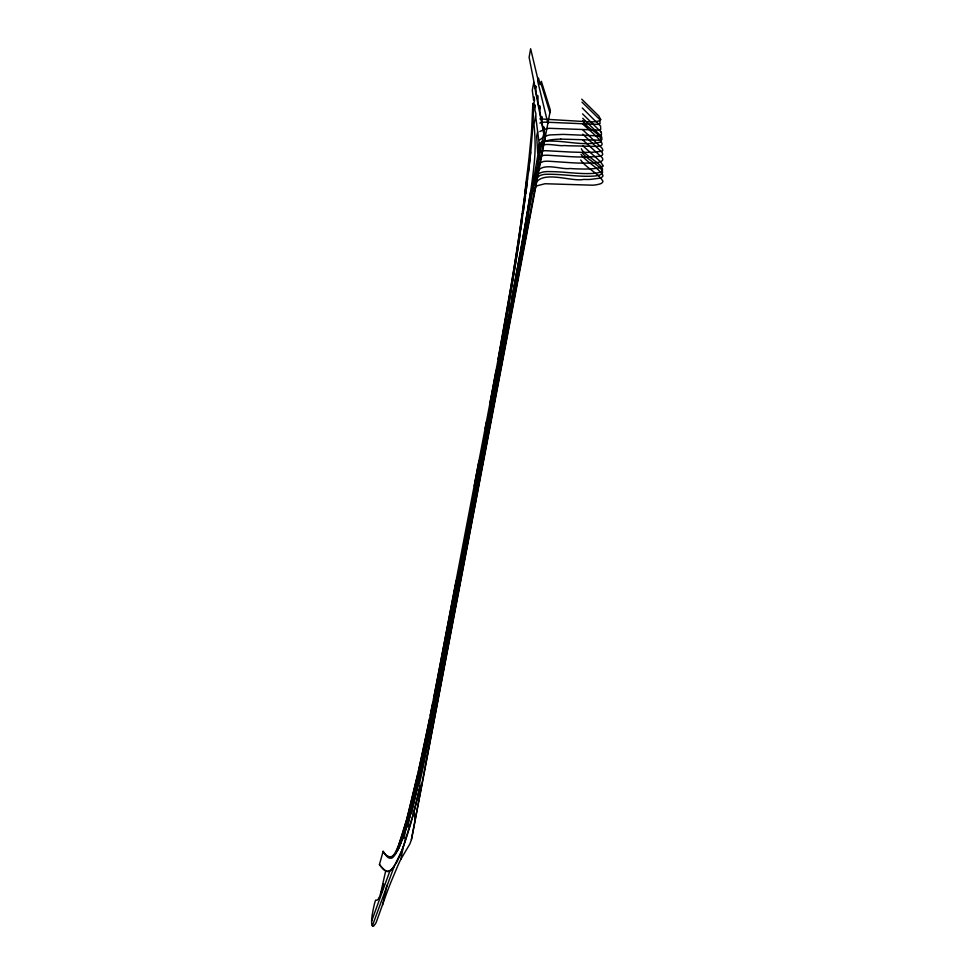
<?xml version="1.0" encoding="UTF-8"?>
<svg xmlns="http://www.w3.org/2000/svg" width="975" height="975" viewBox="0 0 975 975"><rect width="100%" height="100%" fill="white"/><g stroke="black" fill="none" stroke-linecap="round" stroke-linejoin="round"><path stroke-width="1.46" d="M375.802 900.303A11.286 1.682 -81.1 0 0 375.351 900.754L374.424 903.947A34.235 5.094 -81.1 0 0 373.742 906.994A40.45 6.021 -81.1 0 0 373.096 910.102L372.352 914.075A8.702 1.292 -81.1 0 0 371.633 921.07L371.658 922.935A11.627 1.731 -81.1 0 0 371.865 924.702L371.999 925.129A24.741 3.681 -81.1 0 0 372.279 925.665L372.706 926.104A33.869 5.046 -81.1 0 0 373.303 926.238L373.425 926.201A19.073 2.84 -81.1 0 0 373.644 926.079L375.351 923.91A40.109 5.972 -81.1 0 0 376.216 922.338L385.82 895.513A279.788 41.657 -81.1 0 1 391.682 880.34L397.422 866.653A191.514 28.507 -81.1 0 1 400.725 859.499L409.732 844.179A14.332 2.133 -81.1 0 0 409.951 843.68L411.036 840.779A10.128 1.511 -81.1 0 0 411.365 839.707L411.413 839.548A10.603 1.572 -81.1 0 0 411.742 838.244L550.363 110.212L541.357 81.315L541.015 83.558L549.9 112.71M535.616 115.854L539.467 145.75L527.597 214.537L528.352 215.841L431.328 726.436A299.618 44.606 -81.1 0 1 425.661 755.223A217.827 32.431 -81.1 0 1 419.677 782.779L420.115 785.594A129.541 19.281 -81.1 0 1 414.143 811.127L403.431 846.263L400.798 859.353M381.493 892.588L383.541 884.033M383.748 884.081L381.688 892.612M539.321 153.087C535.458 138.986 557.115 146.762 564.196 145.543A189.065 40.804 10.8 0 0 570.704 145.848C606.828 146.153 612.982 150.954 582.733 124.057M386.941 885.215L382.578 905.007M522.563 211.941L525.208 192.66A147.079 21.901 -81.1 0 0 527.109 177.986L526.78 185.725L520.699 229.771M526.634 186.798L525.769 193.538M526.744 185.933L527.987 175.914A220.472 32.821 -81.1 0 0 530.692 151.978M525.44 196.036L523.039 213.513M522.283 213.488L519.833 230.271A455.154 67.763 -81.1 0 1 511.314 284.31L498.115 359.129M522.344 218.424L517.177 253.268M520.211 233.183L519.48 238.107A473.143 70.444 -81.1 0 1 510.888 292.598L505.208 325.65M526 219.814L529.937 195.914A125.397 18.671 -81.1 0 0 531.375 186.383L532.179 180.655A83.74 12.468 -81.1 0 0 534.446 160.765A51.565 7.678 -81.1 0 0 535.104 144.714A113.124 16.843 -81.1 0 0 534.8 134.952A227.187 33.82 -81.1 0 0 533.995 124.349L535.97 113.99L534.909 110.224L535.019 104.886L534.556 107.299L533.983 102.887L534.507 100.169M525.562 222.519L520.65 250.587M493.63 390.353L495.946 377.508M520.37 252.233L516.482 273.573M600.563 119.389L598.894 116.086L581.734 99.17M493.277 392.23L488 420.554M491.705 394.01L500.65 345.589A767.788 114.307 -81.1 0 0 511.278 285.066A388.769 57.878 -81.1 0 0 519.797 231.27L527.109 177.986L527.597 178.961M489.84 403.918L496.153 370.244M509.572 310.611L516.494 273.524M511.558 300.056L522.271 241.52A428.11 63.741 -81.1 0 0 525.086 225.262L527.438 211.343M403.053 836.562L411.596 803.668L411.864 804.241C437.044 700.05 454.862 588.51 477.397 476.288L484.721 437.787M517.177 253.256L500.833 350.366L477.165 477.518M491.571 394.741L433.497 699.136M505.574 331.683L510.705 304.541M411.389 839.609L544.611 138.157L533.788 82.4L532.289 90.248L533.593 100.145L534.19 97.012L534.519 100.12M456.202 580.82L438.36 674.127M474.264 485.879L479.018 460.87M485.148 428.622L486.403 422.041M437.812 683.853L442.796 657.893M435.252 701.293L503.575 342.213M434.753 703.926L432.729 714.407M528.133 215.463L543.733 133.599M438.275 674.919L428.074 726.412A461.516 68.713 -81.1 0 1 418.433 771.335L408.586 812.504A171.649 25.557 -81.1 0 1 402.175 834.807L402.029 835.258M437.08 687.473L431.596 715.126M432.217 717.015L422.297 766.204A154.44 22.998 -81.1 0 1 419.067 780.743L413.607 802.9A186.383 27.751 -81.1 0 1 412.717 806.313L411.158 812.102A114.636 17.062 -81.1 0 1 407.245 825.252L403.577 836.026A184.738 27.507 -81.1 0 1 402.736 838.342L401.164 842.485A85.776 12.773 -81.1 0 1 398.178 849.128L395.631 853.162A120.364 17.916 -81.1 0 1 393.973 854.965C390.487 859.328 385.101 855.27 383.151 851.321L379.446 864.52L383.431 869.468L386.843 871.467A159.01 23.68 -81.1 0 0 391.523 869.627L396.727 862.375A146.079 21.742 -81.1 0 0 403.431 846.263M432.851 702.39L430.268 715.37M429.609 718.599L418.299 771.7M429.305 726.314L431.23 716.796M428.744 729.056L411.499 805.752A218.437 32.516 -81.1 0 1 406.014 826.3L401.798 839.902A85.349 12.712 -81.1 0 1 400.579 843.326L400.152 844.447A105.19 15.661 -81.1 0 1 398.909 847.568L397.434 850.748A35.027 5.216 -81.1 0 1 396.277 852.455A24.083 3.583 -81.1 0 1 395.545 853.99L394.875 855.051A124.739 18.574 -81.1 0 1 393.132 857.098L392.498 857.647A75.428 11.237 -81.1 0 1 391.572 858.171L389.756 858.195A199.327 29.677 -81.1 0 1 387.233 856.769A475.751 70.834 -81.1 0 1 383.151 851.297M379.446 864.52A354.425 52.772 -81.1 0 0 382.724 868.237L385.661 871.016L380.908 892.186M537.627 131.82L536.664 136.159L537.7 152.977M420.115 785.594L415.106 807.263A110.455 16.441 -81.1 0 1 410.073 826.02L407.708 833.588M417.946 773.26L406.758 819.244L397.361 849.457A24.095 3.583 -81.1 0 1 396.277 852.455M539.809 146.201L542.222 142.764L547.511 140.522A61.62 13.297 10.8 0 1 560.71 139.108M538.468 158.962L538.712 153.014L541.247 151.162A17.818 3.851 10.8 0 1 542.734 150.881L543.197 150.833A20.329 4.388 10.8 0 1 545.829 150.698L565.159 151.747A119.45 25.777 10.8 0 0 571.557 152.076L580.21 152.332A138.73 29.945 10.8 0 0 585.366 152.368A120.912 26.093 10.8 0 0 592.264 152.258L601.453 151.32A16.758 3.62 10.8 0 0 602.782 150.211L602.55 149.175A76.074 16.417 10.8 0 0 601.648 147.749L582.782 129.846M536.262 175.134C539.297 160.363 560.296 169.991 570.046 168.504A75.684 16.331 10.8 0 0 576.347 168.87L584.135 169.053A67.787 14.625 10.8 0 0 598.175 168.066L603.342 165.994L600.308 161.545A91.114 19.658 10.8 0 0 599.077 160.436L582.758 145.689M407.526 834.173L406.49 837.415M406.307 838L405.356 840.877M533.898 190.881L535.251 187.553L537.128 185.762L545.025 183.739L592.702 185.189A43.924 9.482 10.8 0 0 596.749 184.726L599.905 183.97A38.135 8.227 10.8 0 0 602.855 181.009C597.383 172.526 586.67 168.419 580.698 160.01M372.377 925.799L394.29 866.117L402.017 850.176A108.956 16.222 -81.1 0 0 405.356 840.864M537.834 163.373L538.822 157.645L542.587 155.537A21.316 4.607 10.8 0 1 547.438 155.208L568.364 156.548A98.572 21.267 10.8 0 0 593.251 156.743C595.749 156.195 604.866 157.194 602.27 152.758A76.733 16.563 10.8 0 0 601.855 152.124L582.794 134.172M371.621 921.119L389.976 870.748M534.788 185.262C540.723 168.967 570.936 182.142 583.696 179.424A52.821 11.395 10.8 0 0 590.021 179.437L599.783 178.193A36.16 7.8 10.8 0 0 602.928 175.305C597.529 166.896 586.962 162.703 581.051 154.367M537.018 169.248L538.895 163.495L543.392 161.497A24.29 5.241 10.8 0 1 548.45 161.204L569.546 162.618A79.133 17.075 10.8 0 0 587.511 163.081C591.935 163.3 609.375 162.898 600.137 155.781A92.296 19.914 10.8 0 0 598.918 154.684L582.794 139.949M397.495 847.86L395.448 852.174A69.92 10.408 -81.1 0 1 392.108 856.416M535.287 182.179C535.763 175.61 542.697 173.964 548.169 174.269C563.782 174.123 579.321 177.194 594.945 176C616.809 173.392 584.89 159.547 582.392 152.502M535.628 179.534C536.104 172.1 544.269 171.308 550.083 171.612C564.72 171.624 579.296 174.403 593.958 173.355C618.126 171.356 583.72 156.341 581.38 148.724M378.824 898.255L378.081 899.303A44.119 6.569 -81.1 0 1 377.191 900.059A37.148 5.533 -81.1 0 1 376.789 900.193L375.899 900.23M539.821 139.9L542.624 137.682A113.892 24.582 10.8 0 1 543.623 137.036L548.072 135.306A38.61 8.336 10.8 0 1 550.144 134.916L563.258 134.392L598.613 135.891L601.368 135.391L601.441 133.173A53.625 11.578 10.8 0 0 601.087 132.027M541.82 141.826L539.333 143.752A77.951 16.819 10.8 0 0 539.114 145.263L539.76 149.553M539.833 131.503L545.647 128.98A27.398 5.911 10.8 0 1 549.303 128.31L598.747 130.089A8.58 1.853 10.8 0 0 600.697 129.577L600.576 126.141L596.676 122.143A242.385 52.309 10.8 0 1 594.653 120.388L582.307 108.006M539.833 118.901L590.582 121.912M539.845 123.082L543.148 122.314A13.955 3.01 10.8 0 1 544.074 122.107L597.443 124.373L600.003 123.752L599.918 119.827A50.676 10.932 10.8 0 0 598.662 118.45L581.977 102.119M560.686 139.096L599.235 140.193L601.855 139.62L601.794 137.585A52.089 11.237 10.8 0 0 601.283 136.281L582.721 118.28M385.661 871.016L388.513 871.321L391.682 869.432A102.448 15.259 -81.1 0 0 393.997 866.629M582.587 113.904L601.063 132.027M582.745 120.595C586.036 128.481 602.197 133.453 601.319 141.802C584.927 146.36 567.438 140.936 550.68 141.083A27.081 5.838 10.8 0 0 541.734 141.802M506.671 327.039L500.882 356.35M504.063 332.158L497.335 369.757M505.062 334.34L503.673 341.64M500.407 362.895L501.503 365.259M499.432 363.967L498.042 371.28M496.58 378.897L495.202 386.21M493.752 393.766L492.363 401.078M490.827 409.098L489.45 416.41M487.561 422.857L486.172 430.158M488.024 423.857L486.635 431.157M485.172 438.774L483.783 446.087M482.223 454.277L480.833 461.589M479.237 469.95L477.847 477.263M475.812 484.612L474.423 491.912M476.263 485.574L474.874 492.875M472.972 499.541L471.583 506.854M473.411 500.504L472.022 507.804M470.169 514.3L468.78 521.613M470.608 515.251L459.237 575.031M467.33 529.242L465.94 536.543M465.197 540.442L463.856 547.487M463.028 551.85L461.638 559.15M460.188 566.78L447.501 633.372M457.909 582.026L456.519 589.327M457.897 586.584L459.018 589.01M454.911 597.76L453.521 605.073M451.9 613.628L444.637 651.836M445.551 643.512L444.149 650.8M443.284 658.942L421.7 770.677L421.432 770.116L411.706 813.077L411.194 811.968A141.424 21.06 -81.1 0 1 409.11 819.463L407.952 826.52L407.343 825.216A123.508 18.391 -81.1 0 1 405.186 831.602L404.101 838.817L402.967 836.355L400.481 843.704A54.21 8.068 -81.1 0 1 397.702 850.005M547.877 123.313L537.639 80.852L538.541 78.134L540.004 84.179A7.837 1.17 -81.1 0 0 541.015 83.558M538.005 79.731L530.632 48.75L529.12 57.306L535.141 87.933L535.58 85.837L535.775 86.507A11.797 1.755 -81.1 0 1 535.86 86.97M535.689 90.724L537.091 97.853L537.591 95.477L537.871 96.623A15.198 2.267 -81.1 0 1 537.932 97.049A6.533 0.975 -81.1 0 1 537.834 101.461L539.138 108.286L539.699 105.678L539.894 106.494A19.585 2.913 -81.1 0 1 540.016 107.189L540.077 107.823M545.037 138.279L544.087 128.091L543.818 126.847L543.282 129.37L541.856 122.07A4.119 0.609 -81.1 0 0 542.173 118.133M544.611 138.157L544.842 139.303M525.208 192.672L525.098 191.551A5.667 0.841 -81.1 0 1 525.111 190.393L526.305 180.399A233.123 34.71 -81.1 0 0 529.12 156.975L531.326 134.465A58.366 8.69 -81.1 0 0 531.704 128.31L532.716 106.312A20.048 2.986 -81.1 0 1 533.045 103.265L533.435 106.104A188.638 28.08 -81.1 0 1 533.008 123.837L531.192 146.969A182.191 27.129 -81.1 0 1 528.401 172.49M539.467 145.75L540.308 151.576M414.143 811.127L415.021 820.572M600.819 119.45A28.592 6.167 10.8 0 1 590.533 121.887M542.149 118.243A10.408 1.548 -81.1 0 0 542.003 117.317L541.771 116.573L541.247 119.011L539.797 111.65A4.534 0.67 -81.1 0 0 540.101 107.738M535.884 86.873A4.753 0.707 -81.1 0 1 535.738 90.687M380.908 892.198A16.1 2.401 -81.1 0 1 378.8 898.499M401.798 835.953A95.257 14.186 -81.1 0 1 397.495 848.006M530.473 192.453A464.734 69.188 -81.1 0 1 527.816 208.882"/></g></svg>
